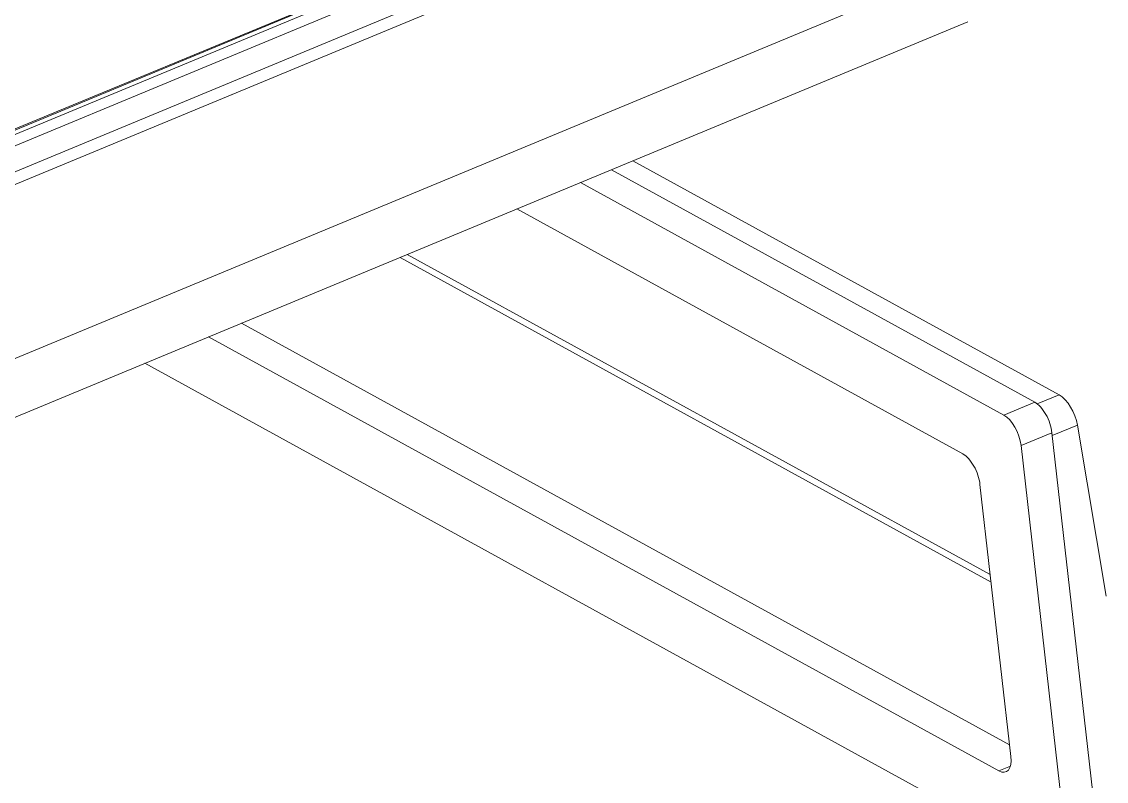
# Model space of a CAD drawing. Header units: millimetres. Extents: x 8 to 690, y 8 to 531.
# Drawn here: x 599.98 to 642.6, y 321.12 to 350.97 of the extents above; entities that cross this region are included whole.
import ezdxf

# ---------------------------------------------------------------- set-up
doc = ezdxf.new("R2010")
doc.units = ezdxf.units.MM
doc.header["$LTSCALE"] = 2.5
doc.layers.add('Visible (ANSI)', color=7, linetype='Continuous', lineweight=9)
doc.layers.add('Visible Narrow (ANSI)', color=7, linetype='Continuous', lineweight=9)

msp = doc.modelspace()

# ---------------------------------------------------------------- linework, layer by layer
at = {"layer": 'Visible (ANSI)'}
for p, q in [((553.697, 327.655), (634.085, 361.018)), ((636.983, 360.541), (551.943, 325.246)), ((637.855, 360.398), (552.117, 324.814)), ((552.076, 315.654), (637.162, 350.967)), ((623.994, 345.502), (640.745, 336.303)), ((639.784, 336.017), (623.15, 345.151)), ((621.934, 344.647), (638.568, 335.512)), ((619.434, 343.609), (636.956, 333.987)), ((638.799, 322.55), (608.621, 339.122)), ((638.374, 321.527), (607.319, 338.581)), ((640.572, 317.909), (604.818, 337.543)), ((641.468, 335.118), (642.598, 328.391)), ((642.264, 318.983), (640.462, 334.813)), ((639.247, 334.308), (641.048, 318.479)), ((637.634, 332.783), (638.85, 322.097))]:
    msp.add_line(p, q, dxfattribs=at)
for centre, major_axis, ratio, start_param, end_param in [((640.891, 335.435), (0.432, -0.903), 0.45394, 1.007029, 2.577825), ((639.885, 335.13), (-0.383, 0.924), 0.479921, 4.172467, 5.743264), ((638.669, 334.625), (0.383, -0.924), 0.479921, 1.030875, 2.601671), ((637.057, 333.1), (-0.383, 0.924), 0.479921, 4.172467, 5.743264), ((638.273, 322.414), (0.383, -0.924), 0.479921, 5.743264, 7.31406)]:
    msp.add_ellipse(centre, major_axis=major_axis, ratio=ratio, start_param=start_param, end_param=end_param, dxfattribs=at)
at = {"layer": 'Visible Narrow (ANSI)'}
for p, q in [((553.906, 327.695), (634.045, 360.955)), ((554.04, 327.138), (634.664, 360.6)), ((634.218, 360.86), (554.079, 327.6)), ((638.16, 353.69), (552.956, 318.328)), ((615.13, 341.823), (638.037, 329.243)), ((638.071, 328.949), (614.844, 341.704)), ((640.745, 336.303), (639.887, 335.947)), ((639.784, 336.017), (638.568, 335.512)), ((640.474, 334.706), (641.468, 335.118)), ((640.462, 334.813), (639.247, 334.308)), ((638.83, 321.716), (638.374, 321.527))]:
    msp.add_line(p, q, dxfattribs=at)

doc.saveas('drawing.dxf')
